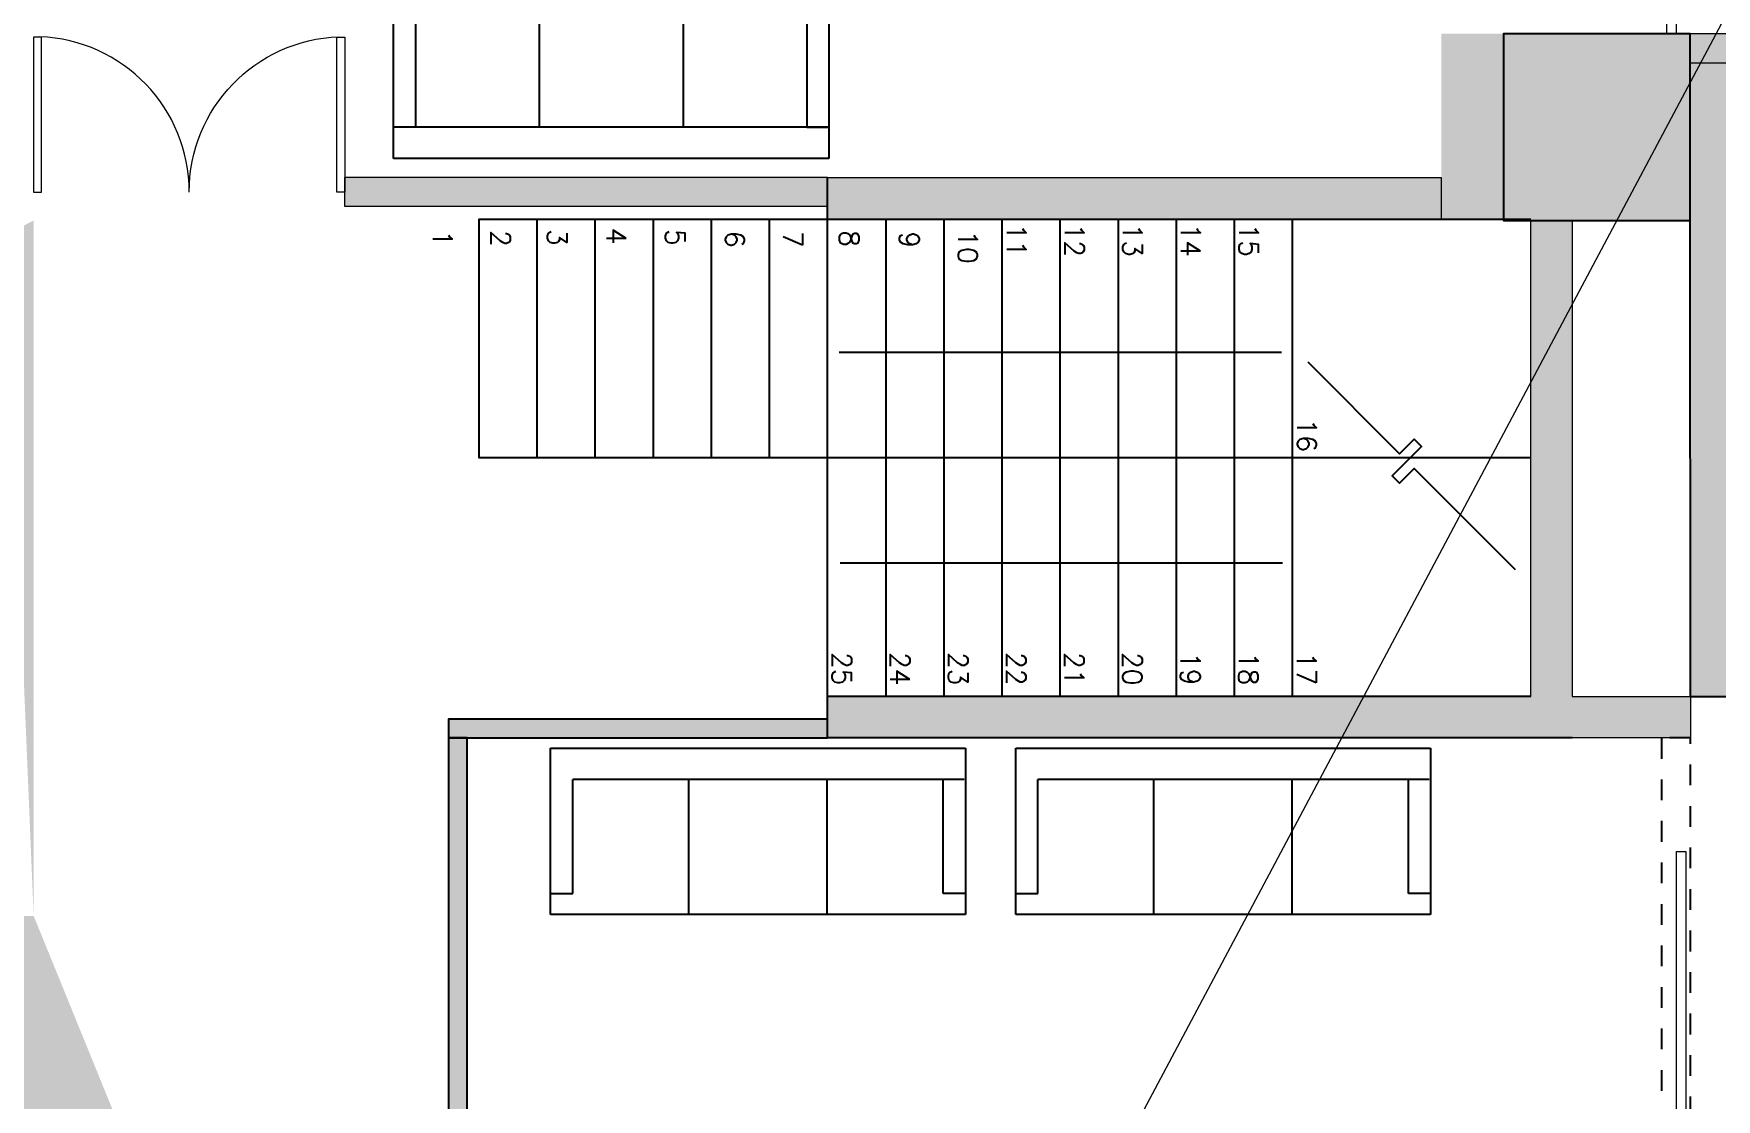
# Model space of a CAD drawing. Header units: metres. Extents: x -598 to 357, y -242 to 574.
# Drawn here: x -300.64 to -292.53, y 203.55 to 208.69 of the extents above; entities that cross this region are included whole.
import ezdxf

# ---------------------------------------------------------------- set-up
doc = ezdxf.new("R2010")
doc.units = ezdxf.units.M
doc.linetypes.add('xref_Nivel TIPICO$0$HIDDEN2', pattern=[0.1875, 0.125, -0.0625])
for name, color, linetype, lineweight in [('Muro Mamspoteria', 5, 'Continuous', 9), ('PARQUEOS', 252, 'Continuous', 0), ('xref_Nivel PB$0$P-puerta', 1, 'Continuous', 18), ('xref_Nivel TIPICO$0$P-puerta', 1, 'Continuous', 18)]:
    doc.layers.add(name, color=color, linetype=linetype, lineweight=lineweight)
for name, color, linetype in [('xref_Nivel PB$0$M-muebles', 1, 'Continuous'), ('xref_Nivel TIPICO$0$C-cocinas', 1, 'Continuous'), ('xref_Nivel TIPICO$0$D-dintel mamposteria', 1, 'Continuous'), ('xref_Nivel TIPICO$0$H-hatch mamposteria', 8, 'Continuous'), ('xref_Nivel TIPICO$0$H-hatch tablayeso', 9, 'Continuous'), ('xref_Nivel TIPICO$0$M-muebles', 1, 'Continuous'), ('xref_Nivel TIPICO$0$M-muro tablayeso', 4, 'Continuous'), ('ZXREF_GRADAS_Nx$0$GRADAS', 1, 'Continuous'), ('ZXREF_GRADAS_Nx$0$GRADAS T', 8, 'Continuous')]:
    doc.layers.add(name, color=color, linetype=linetype)
doc.styles.add('ZXREF_GRADAS_Nx$0$E-DIM', font='romans.shx')

# ---------------------------------------------------------------- blocks, each defined once
blk = doc.blocks.new('xref_Nivel PB$0$Familia Puertas - P-7-13066183-AMUEBLADAS N8 _18_34')
at = {"layer": 'xref_Nivel PB$0$P-puerta'}
for p, q in [((-0.449, 1), (-0.5, 1)), ((-0.5, 1), (-0.5, 0)), ((-0.449, 0), (-0.449, 1)), ((-0.5, 0), (-0.449, 0))]:
    blk.add_line(p, q, dxfattribs=at)
at = {"layer": 'xref_Nivel PB$0$P-puerta', "color": 8, "true_color": 0x808080}
blk.add_arc((-0.497, 0.001), 1.002, 359.9645, 87.9854, dxfattribs=at)
blk = doc.blocks.new('*U310')
at = {"layer": 'xref_Nivel TIPICO$0$H-hatch tablayeso', "transparency": 33554559}
h = blk.add_hatch(color=256, dxfattribs=at)
h.dxf.hatch_style = 1
h.paths.add_polyline_path([(0, 90), (0, 0), (5923.1, 0), (5923.1, 90)])
at = {"layer": 'xref_Nivel TIPICO$0$M-muro tablayeso'}
blk.add_lwpolyline([(5923.1, 0), (0, 0), (0, 90), (5923.1, 90), (5923.1, 0)], dxfattribs=at)
blk = doc.blocks.new('*U312')
at = {"layer": 'xref_Nivel TIPICO$0$H-hatch tablayeso', "transparency": 33554559}
h = blk.add_hatch(color=256, dxfattribs=at)
h.dxf.hatch_style = 1
h.paths.add_polyline_path([(0, 90), (0, 0), (1827.8, 0), (1827.8, 90)])
at = {"layer": 'xref_Nivel TIPICO$0$M-muro tablayeso'}
blk.add_lwpolyline([(1827.8, 0), (0, 0), (0, 90), (1827.8, 90), (1827.8, 0)], dxfattribs=at)
blk = doc.blocks.new('*U311')
at = {"layer": 'xref_Nivel TIPICO$0$D-dintel mamposteria', "linetype": 'xref_Nivel TIPICO$0$HIDDEN2', "ltscale": 0.5}
blk.add_lwpolyline([(0.14, 0), (0, 0), (0, 5.0281), (0.14, 5.0281)], close=True, dxfattribs=at)
blk = doc.blocks.new('xref_Nivel TIPICO$0$SILLONES')
at = {"layer": 'xref_Nivel TIPICO$0$M-muebles'}
for p, q in [((-1.0524, 0.524), (-1.0524, -0.276)), ((0.9476, -0.276), (0.9476, 0.524)), ((-0.9458, -0.176), (-0.9458, 0.374)), ((-0.3858, -0.276), (-0.3858, 0.374)), ((0.2809, -0.276), (0.2809, 0.374)), ((0.8409, -0.176), (0.8409, 0.374)), ((-1.0524, -0.176), (-0.9458, -0.176)), ((0.9476, -0.176), (0.8409, -0.176)), ((-1.0524, -0.276), (0.9476, -0.276))]:
    blk.add_line(p, q, dxfattribs=at)
for points in [[(0.9476, 0.524), (-1.0524, 0.524)], [(-1.0458, 0.374), (0.8409, 0.374)]]:
    blk.add_lwpolyline(points, dxfattribs=at)
blk = doc.blocks.new('xref_Nivel PB$0$sssa')
at = {"layer": 'xref_Nivel PB$0$M-muebles'}
for p, q in [((-1.0193, 0.5362), (1.0807, 0.5362)), ((-1.0193, -0.2638), (-1.0193, 0.5362)), ((1.0807, 0.5362), (1.0807, -0.2638)), ((-0.9126, 0.3862), (-1.0193, 0.3862)), ((-1.0193, 0.3862), (1.0807, 0.3862)), ((-0.9126, -0.1638), (-0.9126, 0.3862)), ((-0.316, -0.2638), (-0.316, 0.3862)), ((0.3774, -0.2638), (0.3774, 0.3862)), ((0.974, -0.1638), (0.974, 0.3862)), ((1.0807, 0.3862), (1.0807, -0.1638)), ((-1.0193, -0.1638), (-0.9126, -0.1638)), ((1.0807, -0.1638), (0.974, -0.1638)), ((1.0807, -0.2638), (-1.0193, -0.2638))]:
    blk.add_line(p, q, dxfattribs=at)

msp = doc.modelspace()

# ---------------------------------------------------------------- hatches: boundary and pattern name
at = {"true_color": 0x939598}
h = msp.add_hatch(color=252, dxfattribs=at)
h.dxf.hatch_style = 1
h.paths.add_polyline_path([(-292.6526, 208.6882), (-293.8526, 208.6882), (-293.8526, 207.7882), (-292.6526, 207.7882)])
at = {"layer": 'PARQUEOS', "true_color": 0xafd9aa, "transparency": 33554495}
h = msp.add_hatch(color=9, dxfattribs=at)
h.dxf.hatch_style = 1
h.paths.add_polyline_path([(-289.7469, 208.5482), (-292.6526, 208.5482), (-292.6526, 207.7882), (-292.6502, 205.4952), (-289.7549, 205.4952)])
at = {"layer": 'xref_Nivel TIPICO$0$H-hatch mamposteria', "transparency": 33554585}
h = msp.add_hatch(color=256, dxfattribs=at)
h.dxf.hatch_style = 1
h.paths.add_polyline_path([(-292.6526, 208.5482), (-289.7487, 208.5482), (-289.7487, 208.6882), (-292.6526, 208.6882)])
h = msp.add_hatch(color=256, dxfattribs=at)
h.dxf.hatch_style = 1
h.paths.add_polyline_path([(-293.8502, 199.3671), (-297.5487, 199.3671), (-297.5487, 199.5071), (-293.8502, 199.5071)], flags=17)
h.paths.add_polyline_path([(-296.8109, 207.9951), (-296.8109, 207.8551), (-299.1387, 207.8551), (-299.1387, 207.9951)])
h.paths.add_polyline_path([(-289.7711, 199.5071), (-289.7711, 199.3671), (-292.6502, 199.3671), (-292.6502, 199.5071)])
h.paths.add_polyline_path([(-294.0603, 191.8764), (-293.7821, 191.8773), (-293.7788, 191.6773), (-294.0782, 191.6764), (-294.0782, 191.7068), (-294.0984, 191.7068)], flags=16)
h.paths.add_polyline_path([(-292.6864, 190.9773), (-292.8864, 190.9773)], flags=16)
edge = h.paths.add_edge_path()
edge.add_line((-293.7788, 191.8773), (-293.7788, 191.6773))
edge.add_line((-292.6788, 190.9773), (-292.6788, 189.2277))
edge.add_line((-292.6788, 189.2277), (-295.6387, 189.2277))
edge.add_line((-295.6387, 189.2277), (-295.6387, 191.8764))
edge.add_line((-295.6387, 191.8764), (-295.1571, 191.8764))
edge.add_line((-295.489, 196.0877), (-295.4898, 196.0877))
edge.add_line((-295.139, 191.6764), (-295.139, 191.7068))
edge.add_line((-295.139, 191.7068), (-295.121, 191.7068))
edge.add_line((-295.121, 191.7068), (-295.1571, 191.8764))
edge.add_line((-295.4387, 191.6773), (-295.139, 191.6773))
edge.add_line((-292.8864, 190.9773), (-292.8864, 189.4277))
edge.add_line((-292.8864, 189.4277), (-295.4387, 189.4277))
edge.add_line((-295.4387, 189.4277), (-295.4387, 191.6773))
edge.add_line((-300.6387, 204.4382), (-307.1387, 204.4382))
edge.add_line((-300.6387, 207.7882), (-300.6387, 204.4382))
edge.add_line((-300.7787, 207.7882), (-300.6387, 207.7882))
edge.add_line((-300.7787, 207.7882), (-300.7787, 204.5782))
edge.add_line((-300.7787, 204.5782), (-307.1387, 204.5782))
h.paths.add_polyline_path([(-295.4898, 197.1277), (-295.3498, 197.1277), (-295.3498, 197.8278), (-292.8788, 197.8278), (-292.8788, 196.2277), (-295.4898, 196.2277), (-295.4889, 193.7277), (-294.8918, 193.7277), (-294.8557, 193.8973), (-294.8737, 193.8973), (-294.8737, 193.9277), (-295.289, 193.9277), (-295.289, 196.0277), (-292.8864, 196.0277), (-292.8864, 193.9277), (-293.8128, 193.9277), (-293.8128, 193.8973), (-293.8331, 193.8973), (-293.795, 193.7277), (-292.8188, 193.7277), (-292.8188, 192.6773), (-292.6788, 192.6773), (-292.6788, 194.3778), (-289.7842, 194.3778), (-289.7837, 194.5778), (-292.6788, 194.5778), (-292.6788, 196.2277), (-292.6788, 197.9678), (-292.8188, 197.9678), (-295.4898, 197.9678), (-295.4898, 197.8278)])
h = msp.add_hatch(color=256, dxfattribs=at)
h.dxf.hatch_style = 1
h.paths.add_polyline_path([(-296.8109, 207.9951), (-293.8536, 207.9951), (-293.8536, 207.7951), (-296.8109, 207.7951)])
h.paths.add_polyline_path([(-296.8109, 205.2952), (-296.8109, 205.4952), (-293.4209, 205.4952), (-293.4209, 207.7882), (-293.2209, 207.7882), (-293.2209, 205.4952), (-292.6502, 205.4952), (-292.6502, 205.2952)])

# ---------------------------------------------------------------- linework, layer by layer
at = {"color": 252, "true_color": 0x939598}
msp.add_lwpolyline([(-292.6526, 208.6882), (-293.5526, 208.6882), (-293.5526, 207.7882), (-292.6526, 207.7882), (-292.6526, 208.6882)], dxfattribs=at)
at = {"layer": 'Muro Mamspoteria'}
msp.add_line((-317.2994, 162.1361), (-283.4015, 225.8391), dxfattribs=at)
for points in [[(-292.6526, 208.5482), (-289.7487, 208.5482), (-289.7487, 208.6882), (-292.6526, 208.6882)], [(-296.8109, 207.9951), (-293.8536, 207.9951), (-293.8536, 207.7951), (-296.8109, 207.7951)]]:
    msp.add_lwpolyline(points, close=True, dxfattribs=at)
for points in [[(-296.8109, 207.9951), (-299.1387, 207.9951)], [(-299.1387, 207.8551), (-299.1387, 207.9951)], [(-296.8109, 207.8551), (-299.1387, 207.8551)], [(-296.8109, 205.2952), (-296.8109, 205.4952), (-293.4209, 205.4952), (-293.4209, 207.7882), (-293.2209, 207.7882), (-293.2209, 205.4952), (-292.6502, 205.4952), (-292.6502, 205.2952), (-296.8109, 205.2952)]]:
    msp.add_lwpolyline(points, dxfattribs=at)
at = {"layer": 'xref_Nivel PB$0$M-muebles'}
msp.add_lwpolyline([(-292.6502, 205.4952), (-292.6526, 207.7882)], dxfattribs=at)
at = {"layer": 'xref_Nivel TIPICO$0$C-cocinas'}
msp.add_lwpolyline([(-292.6502, 205.4952), (-289.7552, 205.4952)], dxfattribs=at)
at = {"layer": 'xref_Nivel TIPICO$0$P-puerta'}
msp.add_lwpolyline([(-292.7201, 211.6568), (-292.7201, 208.6882), (-292.7651, 208.6882), (-292.7651, 210.1975), (-292.7201, 210.1975)], dxfattribs=at)
msp.add_lwpolyline([(-292.7177, 204.7475), (-292.6727, 204.7475), (-292.6727, 203.2382), (-292.7177, 203.2382)], close=True, dxfattribs=at)
at = {"layer": 'ZXREF_GRADAS_Nx$0$GRADAS'}
for p, q in [((-296.8109, 205.2952), (-296.8109, 207.9951)), ((-293.4209, 205.4952), (-296.8109, 205.4952)), ((-293.2209, 205.2952), (-296.8109, 205.2952))]:
    msp.add_line(p, q, dxfattribs=at)
for points in [[(-296.8109, 206.6452), (-298.4909, 206.6452), (-298.4909, 207.7951), (-293.4209, 207.7951)], [(-298.2109, 206.6452), (-298.2109, 207.7951)], [(-297.9309, 206.6452), (-297.9309, 207.7951)], [(-297.6509, 206.6452), (-297.6509, 207.7951)], [(-297.3709, 206.6452), (-297.3709, 207.7951)], [(-297.0909, 206.6452), (-297.0909, 207.7951)], [(-296.5309, 207.7951), (-296.5309, 205.4952)], [(-296.2509, 207.7951), (-296.2509, 205.4952)], [(-295.9709, 207.7951), (-295.9709, 205.4952)], [(-295.6909, 207.7951), (-295.6909, 205.4952)], [(-295.4109, 207.7951), (-295.4109, 205.4952)], [(-295.1309, 207.7951), (-295.1309, 205.4952)], [(-294.8509, 207.7951), (-294.8509, 205.4952)], [(-294.5709, 207.7951), (-294.5709, 205.4952)], [(-293.4209, 206.6451), (-296.8109, 206.6452)]]:
    msp.add_lwpolyline(points, dxfattribs=at)
at = {"layer": 'ZXREF_GRADAS_Nx$0$GRADAS T'}
for points in [[(-296.7553, 207.1533), (-294.6224, 207.1533)], [(-294.4963, 207.107), (-294.0537, 206.6644), (-293.983, 206.7351), (-293.9476, 206.6998), (-294.0891, 206.5583), (-294.0537, 206.523), (-293.983, 206.5937), (-293.4963, 206.107)], [(-294.6182, 206.1371), (-296.751, 206.1371)]]:
    msp.add_lwpolyline(points, dxfattribs=at)

# ---------------------------------------------------------------- block references
at = {"layer": 'Muro Mamspoteria', "lineweight": 0, "xscale": -1}
msp.add_blockref('*U311', (-292.6502, 200.2671), dxfattribs=at)
at = {"layer": 'xref_Nivel PB$0$M-muebles', "rotation": 180}
msp.add_blockref('xref_Nivel PB$0$sssa', (-297.8239, 208.6232), dxfattribs=at)
at = {"layer": 'xref_Nivel PB$0$P-puerta', "color": 8, "true_color": 0x808080, "yscale": 0.746313653761617, "zscale": 0.746313653761617}
for p, xscale in [((-300.2655, 207.9251), 0.746313653761617), ((-299.5118, 207.9251), -0.746313653761617)]:
    msp.add_blockref('xref_Nivel PB$0$Familia Puertas - P-7-13066183-AMUEBLADAS N8 _18_34', p, dxfattribs=dict(at, xscale=xscale))
at = {"layer": 'xref_Nivel TIPICO$0$M-muebles', "xscale": -1}
for p in [(-297.1989, 204.7213), (-294.9566, 204.7213)]:
    msp.add_blockref('xref_Nivel TIPICO$0$SILLONES', p, dxfattribs=at)
at = {"layer": 'xref_Nivel TIPICO$0$M-muro tablayeso', "xscale": -0.001, "yscale": 0.001, "zscale": 0.001}
msp.add_blockref('*U312', (-296.8109, 205.2952), dxfattribs=at)
at = {"layer": 'xref_Nivel TIPICO$0$M-muro tablayeso', "xscale": -0.001, "yscale": 0.001, "zscale": 0.001, "rotation": 270}
msp.add_blockref('*U310', (-298.6387, 199.3721), dxfattribs=at)

# ---------------------------------------------------------------- texts
at = {"layer": 'ZXREF_GRADAS_Nx$0$GRADAS T', "attachment_point": 1, "rotation": 270, "style": 'ZXREF_GRADAS_Nx$0$E-DIM'}
for s, width, insert, char_height in [('1', 0.006337, (-298.6208, 207.742), 0.0938), ('2', 0.006337, (-298.3408, 207.742), 0.0938), ('3', 0.006337, (-298.0679, 207.7466), 0.0938), ('4', 0.006337, (-297.7825, 207.7535), 0.0938), ('5', 0.006337, (-297.4985, 207.7467), 0.0938), ('6', 0.006337, (-297.2113, 207.7378), 0.0938), ('7', 0.006337, (-296.9316, 207.738), 0.0938), ('8', 0.006337, (-296.6591, 207.7415), 0.0938), ('9', 0.006337, (-296.3703, 207.7353), 0.0938), ('10', 0.006337, (-296.0886, 207.7408), 0.09375), ('11', 0.006337, (-295.8538, 207.7734), 0.09375), ('12', 0.006337, (-295.5738, 207.7734), 0.09375), ('13', 0.006337, (-295.2938, 207.7734), 0.09375), ('14', 0.006337, (-295.0138, 207.7734), 0.09375), ('15', 0.006337, (-294.7338, 207.7734), 0.09375), ('16', 0.006337, (-294.4538, 206.8341), 0.09375), ('25', 0.006337, (-296.6952, 205.7092), 0.09375), ('24', 0.006337, (-296.4152, 205.7092), 0.09375), ('23', 0.006337, (-296.1352, 205.7092), 0.09375), ('22', 0.006337, (-295.8552, 205.7092), 0.09375), ('21', 0.006337, (-295.5752, 205.7092), 0.09375), ('20', 0.09375, (-295.2952, 205.7092), 0.09375), ('19', 0.09375, (-295.0152, 205.7092), 0.09375), ('18', 0.006337, (-294.7352, 205.7092), 0.09375), ('17', 0.09375, (-294.4552, 205.7092), 0.09375)]:
    msp.add_mtext_dynamic_manual_height_columns(s, width=width, gutter_width=0.4688, heights=[0], dxfattribs=dict(at, insert=insert, char_height=char_height))

doc.saveas('drawing.dxf')
